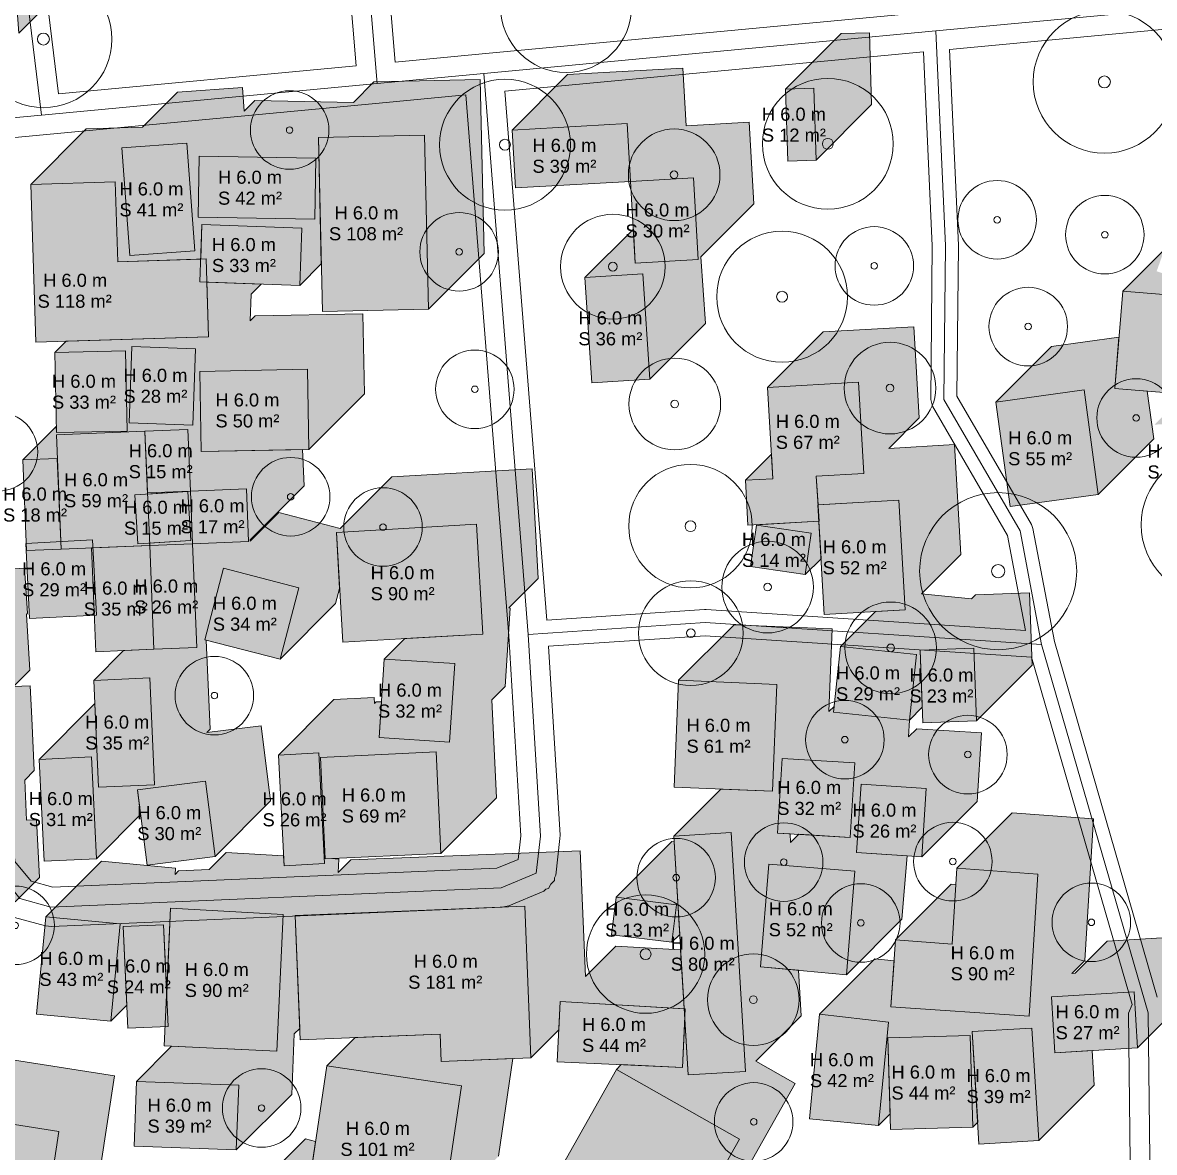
# Model space of a CAD drawing. Header units: metres. Extents: x -4 to 969, y -5 to 964.
# Drawn here: x 557.3 to 643.7, y 811.1 to 897.4 of the extents above; entities that cross this region are included whole.
import ezdxf

# ---------------------------------------------------------------- set-up
doc = ezdxf.new("R2010")
doc.units = ezdxf.units.M
doc.header["$MEASUREMENT"] = 0
for name, color, linetype, lineweight, true_color in [('TPX_BUILDING_AREAS_TEXT', 7, 'CONTINUOUS', 0, 0x000000), ('TPX_BUILDING_HEIGHTS_TEXT', 7, 'CONTINUOUS', 0, 0x000000), ('TPX_BUILDINGS', 7, 'CONTINUOUS', 0, 0x000000), ('TPX_BUILDINGS_HATCH', 7, 'CONTINUOUS', 0, 0xf0f0f0), ('TPX_BUILDINGS_SHADOWS_HATCH', 7, 'CONTINUOUS', 0, 0x000000), ('TPX_BUILDINGS_SHADOWS_OUTLINES', 7, 'CONTINUOUS', 0, 0x000000), ('TPX_ROADS_AXES', 7, 'CONTINUOUS', 0, 0x323232), ('TPX_ROADS_CONTOURS', 7, 'CONTINUOUS', 0, 0x646464), ('TPX_VEGETATION_TREES_INDIVIDUAL', 7, 'CONTINUOUS', 0, 0x136734)]:
    doc.layers.add(name, color=color, linetype=linetype, lineweight=lineweight, true_color=true_color)
doc.styles.add('TPX_TEXTE', font='arial.ttf')

# ---------------------------------------------------------------- blocks, each defined once
blk = doc.blocks.new('TREETR003_CR040')
at = {"layer": 'TPX_VEGETATION_TREES_INDIVIDUAL'}
for radius in [4, 0.333]:
    blk.add_circle((0, 0, 0.036), radius, dxfattribs=at)
blk = doc.blocks.new('TREETR003_CR030')
at = {"layer": 'TPX_VEGETATION_TREES_INDIVIDUAL'}
for radius in [3, 0.25]:
    blk.add_circle((0, 0, 0.036), radius, dxfattribs=at)
blk = doc.blocks.new('TREETR005_CR052')
at = {"layer": 'TPX_VEGETATION_TREES_INDIVIDUAL'}
for radius in [5.24, 0.458]:
    blk.add_circle((0, 0, 0.036), radius, dxfattribs=at)
blk = doc.blocks.new('TREETR005_CR060')
at = {"layer": 'TPX_VEGETATION_TREES_INDIVIDUAL'}
for radius in [6, 0.5]:
    blk.add_circle((0, 0, 0.036), radius, dxfattribs=at)
blk = doc.blocks.new('TREETR004_CR047')
at = {"layer": 'TPX_VEGETATION_TREES_INDIVIDUAL'}
for radius in [4.72, 0.417]:
    blk.add_circle((0, 0, 0.036), radius, dxfattribs=at)
blk = doc.blocks.new('TREETR003_CR035')
at = {"layer": 'TPX_VEGETATION_TREES_INDIVIDUAL'}
for radius in [3.5, 0.292]:
    blk.add_circle((0, 0, 0.036), radius, dxfattribs=at)
blk = doc.blocks.new('TREETR005_CR054')
at = {"layer": 'TPX_VEGETATION_TREES_INDIVIDUAL'}
for radius in [5.44, 0.458]:
    blk.add_circle((0, 0, 0.036), radius, dxfattribs=at)
blk = doc.blocks.new('TREETR005_CR055')
at = {"layer": 'TPX_VEGETATION_TREES_INDIVIDUAL'}
for radius in [5.51, 0.5]:
    blk.add_circle((0, 0, 0.036), radius, dxfattribs=at)
blk = doc.blocks.new('TREETR004_CR050')
at = {"layer": 'TPX_VEGETATION_TREES_INDIVIDUAL'}
for radius in [5, 0.417]:
    blk.add_circle((0, 0, 0.036), radius, dxfattribs=at)
blk = doc.blocks.new('TREETR004_CR045')
at = {"layer": 'TPX_VEGETATION_TREES_INDIVIDUAL'}
for radius in [4.52, 0.417]:
    blk.add_circle((0, 0, 0.036), radius, dxfattribs=at)

msp = doc.modelspace()

# ---------------------------------------------------------------- hatches: boundary and pattern name
at = {"layer": 'TPX_BUILDINGS_HATCH'}
for points in [[(617.72, 892.357), (615.552, 892.285), (615.721, 886.79), (617.889, 886.862), (617.72, 892.357)], [(603.459, 889.652), (594.656, 889.152), (594.91, 884.74), (603.712, 885.241), (603.459, 889.652)], [(569.812, 888.164), (564.842, 887.807), (565.445, 879.571), (570.416, 879.927), (569.812, 888.164)], [(587.966, 888.779), (579.853, 888.601), (580.164, 875.289), (588.278, 875.477), (587.966, 888.779)], [(570.746, 887.171), (570.66, 882.505), (579.575, 882.342), (579.66, 887.009), (570.746, 887.171)], [(564.323, 885.218), (557.874, 885.012), (558.258, 872.96), (571.464, 873.373), (571.272, 879.311), (564.527, 879.104), (564.323, 885.218)], [(608.53, 885.52), (603.712, 885.241), (604.07, 878.994), (608.887, 879.273), (608.53, 885.52)], [(570.958, 881.942), (570.806, 877.562), (578.428, 877.285), (578.591, 881.665), (570.958, 881.942)], [(604.641, 878.188), (600.207, 877.888), (600.756, 869.84), (605.19, 870.14), (604.641, 878.188)], [(641.319, 876.843), (640.705, 869.422), (652.556, 868.46), (653.17, 875.882), (641.319, 876.843)], [(565.596, 872.627), (565.394, 866.799), (570.267, 866.624), (570.47, 872.452), (565.596, 872.627)], [(565.115, 872.294), (559.717, 872.179), (559.833, 866.053), (565.231, 866.168), (565.115, 872.294)], [(579.016, 870.884), (570.792, 870.728), (570.908, 864.603), (579.131, 864.758), (579.016, 870.884)], [(614.585, 862.525), (612.483, 862.409), (612.679, 858.97), (618.109, 859.273), (617.902, 862.723), (621.526, 862.921), (621.123, 869.897), (614.182, 869.502), (614.585, 862.525)], [(638.361, 869.305), (631.629, 868.379), (632.714, 860.398), (639.446, 861.324), (638.361, 869.305)], [(566.6, 866.15), (559.833, 865.865), (560.197, 857.141), (566.964, 857.426), (566.6, 866.15)], [(569.874, 866.28), (566.6, 866.15), (566.8, 861.439), (570.073, 861.581), (569.874, 866.28)], [(559.904, 864.074), (557.276, 863.967), (557.559, 857.034), (560.197, 857.141), (559.904, 864.074)], [(569.887, 861.537), (565.825, 861.293), (566.055, 857.556), (570.117, 857.8), (569.887, 861.537)], [(574.355, 861.759), (570.073, 861.581), (570.238, 857.557), (574.519, 857.735), (574.355, 861.759)], [(624.215, 860.894), (618.029, 860.534), (618.513, 852.153), (624.699, 852.502), (624.215, 860.894)], [(591.938, 859.044), (581.23, 858.428), (581.714, 850.048), (592.411, 850.653), (591.938, 859.044)], [(613.336, 858.983), (612.874, 855.819), (617.059, 855.201), (617.52, 858.365), (613.336, 858.983)], [(562.594, 857.845), (557.491, 857.576), (557.781, 851.849), (562.895, 852.107), (562.594, 857.845)], [(566.964, 857.426), (562.508, 857.236), (562.837, 849.309), (567.293, 849.498), (566.964, 857.426)], [(570.238, 857.557), (566.964, 857.426), (567.293, 849.498), (570.567, 849.629), (570.238, 857.557)], [(572.598, 855.695), (571.168, 850.228), (576.932, 848.74), (578.362, 854.196), (572.598, 855.695)], [(619.746, 849.702), (619.213, 844.691), (625.018, 844.077), (625.562, 849.099), (619.746, 849.702)], [(629.941, 849.576), (625.835, 849.42), (626.048, 843.881), (630.154, 844.036), (629.941, 849.576)], [(584.893, 848.741), (584.505, 842.746), (589.882, 842.408), (590.271, 848.402), (584.893, 848.741)], [(566.971, 847.308), (562.69, 847.119), (563.063, 838.959), (567.344, 839.148), (566.971, 847.308)], [(607.379, 847.123), (607.041, 838.962), (614.543, 838.662), (614.881, 846.813), (607.379, 847.123)], [(579.887, 841.572), (576.799, 841.409), (577.239, 832.962), (580.327, 833.125), (579.887, 841.572)], [(588.855, 841.653), (580.019, 841.23), (580.381, 833.479), (589.217, 833.891), (588.855, 841.653)], [(562.509, 841.28), (558.513, 841.08), (558.896, 833.297), (562.892, 833.496), (562.509, 841.28)], [(615.291, 841.163), (614.935, 835.456), (620.499, 835.118), (620.844, 840.825), (615.291, 841.163)], [(571.231, 839.413), (566.02, 838.757), (566.759, 833.009), (571.959, 833.676), (571.231, 839.413)], [(621.331, 839.179), (620.984, 833.959), (625.957, 833.63), (626.292, 838.861), (621.331, 839.179)], [(611.398, 835.491), (607.008, 835.224), (608.11, 816.993), (612.501, 817.248), (611.398, 835.491)], [(614.274, 833.077), (613.628, 825.246), (620.2, 824.635), (620.846, 832.532), (614.274, 833.077)], [(623.96, 827.299), (623.591, 822.189), (634.171, 821.467), (634.83, 832.306), (628.631, 832.764), (628.275, 826.98), (623.96, 827.299)], [(602.619, 830.567), (602.254, 827.691), (606.866, 827.118), (607.23, 829.983), (602.619, 830.567)], [(568.564, 829.719), (568.08, 819.191), (576.688, 818.795), (577.162, 829.224), (568.564, 829.719)], [(595.623, 829.862), (578.082, 829.16), (578.459, 819.662), (589.157, 820.091), (589.239, 818.012), (596.094, 818.286), (595.623, 829.862)], [(559.028, 829.062), (558.327, 821.629), (564.001, 821.092), (564.702, 828.525), (559.028, 829.062)], [(568.021, 828.457), (564.933, 828.316), (565.305, 820.543), (568.382, 820.684), (568.021, 828.457)], [(642.182, 823.337), (635.886, 822.954), (636.139, 818.675), (642.446, 819.058), (642.182, 823.337)], [(598.337, 822.582), (598.088, 817.982), (607.682, 817.555), (607.888, 822.023), (598.337, 822.582)], [(618.139, 821.61), (617.373, 813.635), (622.653, 813.119), (623.408, 821.006), (618.139, 821.61)], [(629.653, 819.995), (623.378, 819.8), (623.584, 812.801), (629.87, 812.996), (629.653, 819.995)], [(634.382, 820.561), (629.816, 820.294), (630.333, 811.692), (634.899, 811.959), (634.382, 820.561)], [(580.502, 817.667), (579.073, 808.053), (589.37, 806.523), (590.8, 816.136), (580.502, 817.667)], [(602.623, 817.386), (593.634, 801.448), (603.044, 796.145), (612.034, 812.083), (602.623, 817.386)], [(565.963, 816.487), (565.78, 811.532), (573.577, 811.244), (573.771, 816.199), (565.963, 816.487)], [(552.402, 813.861), (550.767, 803.395), (558.436, 802.201), (560.027, 812.666), (552.402, 813.861)]]:
    msp.add_hatch(color=256, dxfattribs=at).paths.add_polyline_path(points)
at = {"layer": 'TPX_BUILDINGS_SHADOWS_HATCH'}
for points in [[(556.826, 916.973), (552.583, 912.73), (555.758, 912.96), (556.954, 896.554), (561.197, 900.796), (560.001, 917.203), (556.826, 916.973)], [(619.795, 896.528), (615.552, 892.285), (617.72, 892.357), (617.889, 886.862), (622.132, 891.105), (621.963, 896.6), (619.795, 896.528)], [(598.899, 893.395), (594.656, 889.152), (603.459, 889.652), (603.712, 885.241), (608.53, 885.52), (608.887, 879.273), (604.07, 878.994), (603.921, 881.602), (600.207, 877.888), (604.641, 878.188), (605.19, 870.14), (609.432, 874.382), (609.086, 879.472), (613.13, 883.516), (612.773, 889.762), (607.955, 889.483), (607.702, 893.895), (598.899, 893.395)], [(540.85, 864.538), (539.932, 863.619), (542.154, 863.769), (542.497, 858.728), (542.572, 858.804), (542.726, 862.743), (549.757, 862.464), (549.461, 854.899), (549.278, 854.906), (545.311, 850.94), (553.15, 851.46), (553.379, 847.999), (553.297, 847.994), (553.556, 843.654), (550.183, 843.457), (549.926, 847.766), (547.39, 847.595), (547.573, 844.842), (545.723, 844.716), (545.624, 846.212), (544.19, 844.778), (548.034, 844.567), (547.796, 839.779), (546.237, 839.864), (546.039, 839.666), (545.874, 839.658), (541.632, 835.415), (545.927, 835.617), (545.083, 838.709), (548.759, 839.715), (549, 838.836), (548.84, 842.236), (553.592, 842.471), (553.719, 839.983), (553.906, 835.992), (553.139, 835.956), (553.314, 832.197), (554.081, 832.233), (554.29, 827.81), (552.59, 827.73), (552.127, 822.341), (546.606, 822.812), (546.868, 825.873), (543.977, 822.982), (552.16, 822.12), (551.787, 818.404), (543.962, 819.235), (543.628, 818.9), (552.227, 817.708), (551.132, 810.131), (551.947, 810.946), (552.402, 813.861), (560.027, 812.666), (558.436, 802.201), (562.679, 806.443), (564.27, 816.908), (556.645, 818.103), (555.79, 817.248), (556.47, 821.951), (555.473, 822.089), (556.03, 822.646), (556.403, 826.363), (556.172, 826.387), (556.369, 826.584), (556.68, 830.2), (558.533, 832.053), (558.323, 836.475), (557.557, 836.44), (557.415, 839.501), (558.148, 840.234), (557.962, 844.226), (557.835, 846.714), (556.552, 846.65), (557.798, 847.897), (557.544, 852.164), (557.622, 852.242), (557.393, 855.702), (549.758, 855.196), (553.704, 859.142), (554, 866.707), (550.339, 866.852), (552.013, 868.526), (552.705, 887.171), (544.896, 887.459), (540.654, 883.216), (548.462, 882.929), (547.77, 864.283), (540.85, 864.538)], [(635.872, 872.622), (631.629, 868.379), (638.361, 869.305), (639.446, 861.324), (643.689, 865.567), (643.192, 869.22), (640.705, 869.422), (641.028, 873.331), (635.872, 872.622)], [(566.766, 862.233), (566.601, 866.117), (566.8, 861.351), (569.887, 861.537), (570.117, 857.8), (566.956, 857.61), (566.964, 857.426), (570.238, 857.557), (570.073, 861.581), (566.8, 861.439), (566.766, 862.233)], [(614.476, 864.403), (612.483, 862.409), (614.585, 862.525), (614.476, 864.403)], [(613.361, 859.008), (613.336, 858.983), (617.52, 858.365), (617.059, 855.201), (618.267, 856.409), (618.102, 859.273), (613.361, 859.008)], [(557.535, 857.619), (557.491, 857.576), (557.537, 857.578), (557.535, 857.619)], [(566.919, 857.424), (562.625, 857.243), (562.625, 857.241), (566.919, 857.424)], [(622.382, 825.853), (618.139, 821.61), (623.408, 821.006), (622.653, 813.119), (623.549, 814.015), (623.378, 819.8), (629.653, 819.995), (629.87, 812.996), (630.233, 813.359), (629.816, 820.294), (634.382, 820.561), (634.899, 811.959), (639.141, 816.202), (638.982, 818.848), (636.139, 818.675), (635.886, 822.954), (642.182, 823.337), (642.446, 819.058), (646.688, 823.3), (646.424, 827.579), (640.129, 827.196), (637.681, 824.748), (637.438, 824.734), (638.414, 825.71), (639.073, 836.549), (632.874, 837.006), (628.631, 832.764), (634.83, 832.306), (634.171, 821.467), (623.591, 822.189), (623.843, 825.685), (622.382, 825.853)], [(606.861, 834.81), (602.619, 830.567), (607.23, 829.983), (606.866, 827.118), (607.462, 827.714), (607.034, 834.788), (606.861, 834.81)], [(628.202, 831.542), (623.96, 827.299), (628.275, 826.98), (628.554, 831.516), (628.202, 831.542)], [(578.87, 812.106), (574.627, 807.864), (577.619, 807.021), (574.93, 797.404), (575.303, 797.776), (575.789, 799.596), (581.992, 797.965), (580.388, 791.968), (584.631, 796.21), (585.19, 798.301), (581.184, 800.838), (582.654, 803.149), (580.032, 803.838), (579.69, 803.497), (580.889, 807.783), (579.073, 808.053), (579.643, 811.888), (578.87, 812.106)]]:
    msp.add_hatch(color=256, dxfattribs=at).paths.add_polyline_path(points)
h = msp.add_hatch(color=256, dxfattribs=at)
h.paths.add_polyline_path([(644.492, 880.017), (641.319, 876.843), (653.17, 875.882), (652.556, 868.46), (646.077, 868.986), (643.746, 866.655), (648.278, 866.911), (648.613, 861.029), (652.855, 865.272), (652.668, 868.572), (653.979, 869.883), (654.025, 871.859), (667.527, 871.554), (667.264, 860.186), (656.823, 860.413), (655.091, 858.681), (668.123, 858.497), (668.158, 861.416), (673.448, 861.343), (673.366, 855.327), (677.473, 855.272), (677.409, 850.893), (674.185, 850.938), (671.514, 848.267), (676.548, 849.165), (676.67, 848.486), (681.848, 849.435), (682.382, 846.34), (677.224, 845.39), (678.84, 836.356), (675.988, 835.846), (675.107, 834.966), (674.97, 835.665), (673.806, 835.457), (673.251, 838.558), (668.877, 837.716), (664.954, 833.794), (663.337, 833.3), (663.425, 833.388), (663.603, 839.72), (666.946, 843.063), (665.876, 849.628), (662.297, 849.076), (658.054, 844.834), (661.633, 845.386), (662.703, 838.82), (659.069, 838.257), (658.639, 841.046), (652.495, 841.762), (648.252, 837.519), (659.382, 836.223), (659.183, 829.146), (657.343, 829.214), (656.349, 828.22), (660.922, 829.615), (663.144, 822.412), (666.195, 825.462), (664.635, 833.474), (670.118, 834.529), (671.829, 825.809), (666.78, 824.829), (666.773, 824.821), (669.783, 825.007), (670.14, 818.992), (667.14, 818.807), (667.125, 819.052), (663.154, 815.08), (666.06, 817.212), (674.001, 816.847), (673.314, 804.106), (671.183, 804.294), (670.501, 803.612), (675.373, 803.935), (675.393, 803.634), (678.363, 803.822), (678.821, 796.614), (683.064, 800.856), (682.824, 804.635), (675.788, 804.368), (675.445, 813.224), (684.238, 813.559), (684.58, 804.702), (685.431, 805.552), (684.841, 805.576), (685.304, 816.182), (688.871, 816.027), (688.767, 818.868), (696.092, 819.143), (696.272, 814.474), (707.975, 814.864), (708.19, 808.573), (706.695, 808.523), (706.264, 808.092), (709.558, 807.642), (709.516, 808.311), (714.465, 808.602), (714.603, 806.224), (718.565, 810.187), (718.477, 812.831), (713.758, 812.554), (713.175, 811.97), (711.778, 812.161), (712.433, 812.815), (712.385, 814.195), (711.974, 814.135), (711.241, 819.074), (709.161, 819.005), (712.504, 822.348), (711.999, 825.457), (712.691, 826.148), (711.728, 826.092), (711.778, 825.236), (709.315, 825.085), (709.033, 829.674), (702.664, 828.656), (701.767, 827.759), (701.499, 834.011), (702.602, 835.114), (702.303, 840.144), (692.339, 839.541), (691.328, 838.53), (691.148, 841.501), (689.153, 841.195), (688.702, 844.146), (688.242, 844.118), (687.823, 843.699), (686.834, 850.141), (686.062, 850.02), (686.625, 850.583), (686.608, 850.682), (682.722, 850.101), (682.289, 852.981), (680.913, 852.729), (680.791, 853.408), (679.735, 853.22), (681.651, 855.136), (681.679, 857.032), (681.561, 857.816), (691.653, 859.326), (692.814, 851.611), (687.808, 850.862), (687.692, 850.745), (692.398, 851.466), (692.865, 848.42), (697.29, 848.682), (697.624, 843.11), (697.885, 843.372), (697.291, 852.365), (701.626, 852.653), (702.21, 843.654), (702.387, 843.83), (702.328, 844.793), (710.999, 845.326), (711.424, 838.217), (704.032, 837.762), (703.957, 837.687), (712.566, 836.976), (711.821, 849.359), (706.57, 849.036), (706.391, 848.856), (706.383, 848.967), (702.327, 848.741), (701.875, 856.63), (701.533, 856.607), (697.619, 852.693), (697.107, 852.662), (696.677, 855.474), (697.057, 855.854), (696.541, 859.282), (692.256, 859.04), (691.682, 868.982), (691.492, 868.971), (691.539, 868.747), (688.191, 868.061), (688.837, 865.499), (689.368, 865.943), (691.607, 864.269), (690.349, 862.582), (691.009, 862.509), (690.689, 859.589), (687.195, 859.977), (687.429, 862.112), (685.679, 861.933), (681.692, 857.947), (681.716, 859.515), (679.455, 859.545), (679.984, 860.074), (680.244, 870.695), (679.822, 872.662), (684.178, 873.625), (684.227, 873.388), (690.285, 874.671), (690.581, 873.273), (690.527, 874.141), (695.498, 874.442), (695.784, 869.637), (702.97, 870.05), (702.917, 870.917), (696.112, 870.474), (695.643, 877.539), (704.894, 878.14), (705.273, 872.292), (705.449, 879.402), (710.991, 879.263), (710.825, 872.119), (709.523, 872.149), (709.797, 867.472), (709.855, 866.621), (707.862, 866.504), (708.172, 861.374), (703.508, 861.096), (703.491, 861.373), (701.705, 859.587), (705.888, 859.82), (706.499, 848.974), (710.741, 853.216), (710.591, 855.88), (711.264, 856.553), (711.069, 859.326), (715.67, 859.648), (710.694, 860.066), (710.936, 862.975), (710.231, 862.27), (710.169, 863.372), (711.042, 864.244), (711.287, 867.2), (719.25, 866.466), (718.899, 870.738), (725.326, 871.276), (725.632, 867.572), (725.34, 867.548), (723.248, 865.456), (723.401, 867.315), (723.482, 867.396), (721.165, 867.205), (721.324, 865.238), (719.364, 865.077), (719.344, 865.322), (718.855, 859.381), (717.504, 859.494), (717.645, 857.398), (727.969, 858.124), (728.414, 851.767), (712.923, 850.679), (711.808, 849.564), (718.421, 849.958), (718.437, 849.701), (722.582, 850.048), (731.593, 850.792), (732.534, 839.338), (728.001, 838.961), (723.524, 838.594), (722.952, 845.548), (718.708, 845.203), (718.917, 841.735), (722.298, 841.997), (722.548, 838.824), (722.141, 838.792), (721.04, 837.691), (727.984, 837.214), (727.585, 831.296), (729.864, 833.575), (729.538, 837.704), (737.301, 838.3), (732.777, 838.432), (732.898, 842.325), (734.157, 842.286), (734.156, 846.608), (739.883, 846.613), (739.883, 845.091), (740.664, 849.358), (746.438, 848.302), (744.906, 839.926), (739.132, 840.983), (739.365, 842.256), (735.227, 842.252), (738.406, 842.153), (738.286, 838.271), (737.774, 838.286), (738.297, 830.325), (738.385, 830.332), (738.581, 827.807), (739.762, 835.19), (745.075, 834.343), (743.569, 824.928), (747.812, 829.171), (749.318, 838.585), (747.553, 838.867), (749.007, 840.32), (749.271, 843.661), (748.686, 843.706), (749.149, 844.169), (749.334, 845.183), (748.27, 858.557), (761.671, 859.635), (763.487, 837.093), (764.043, 830.095), (768.286, 834.337), (768.247, 834.826), (767.994, 834.805), (765.995, 859.979), (786.315, 861.595), (788.314, 836.422), (792.556, 840.665), (790.558, 865.838), (770.238, 864.221), (766.21, 860.194), (765.913, 863.877), (752.513, 862.8), (750.64, 860.927), (750.677, 861.346), (745.135, 861.806), (744.619, 861.29), (744.474, 863.054), (743.928, 869.763), (741.832, 870.028), (740.74, 876.417), (738.702, 876.678), (738.656, 873.989), (734.603, 874.057), (734.288, 873.742), (734.261, 874.063), (731.899, 874.103), (731.926, 875.707), (731.714, 875.69), (729.719, 873.695), (729.568, 875.518), (726.246, 875.24), (729.92, 878.914), (729.835, 880.894), (726.688, 881.298), (726.209, 884.083), (719.529, 882.952), (719.523, 882.417), (718.649, 882.427), (716.507, 880.285), (725.42, 880.664), (725.677, 874.671), (716.776, 874.281), (716.623, 877.683), (715.972, 877.813), (715.08, 876.921), (715.209, 882.467), (710.412, 882.523), (710.396, 880.478), (698.716, 880.613), (696.598, 878.494), (694.77, 878.383), (694.663, 878.276), (694.528, 878.913), (694.184, 878.841), (695.531, 880.188), (695.505, 880.65), (688.078, 880.735), (688.135, 885.848), (687.576, 885.816), (685.664, 883.904), (685.562, 885.7), (685.389, 885.69), (687.461, 887.762), (686.724, 900.687), (682.235, 900.431), (674.998, 900.012), (668.231, 899.628), (663.989, 895.385), (670.755, 895.769), (677.992, 896.188), (682.481, 896.444), (683.219, 883.519), (678.058, 883.225), (676.602, 881.769), (676.376, 883.129), (675.872, 883.1), (675.736, 885.467), (666.25, 883.931), (662.007, 879.689), (671.738, 881.264), (672.919, 874.157), (663.188, 872.571), (662.619, 876.004), (658.267, 876.102), (656.973, 874.807), (657.413, 880.124), (654.571, 880.355), (654.587, 880.371), (656.336, 885.308), (654.043, 886.105), (658.238, 890.3), (657.869, 896.768), (653.993, 896.547), (649.751, 892.304), (653.627, 892.525), (653.995, 886.057), (650.13, 885.836), (650.033, 887.499), (649.901, 887.545), (645.659, 883.303), (652.093, 881.065), (650.344, 876.128), (643.91, 878.377), (644.492, 880.017)])
h.paths.add_polyline_path([(668.661, 861.959), (668.916, 872.454), (676.144, 872.275), (675.741, 855.831), (673.978, 855.87), (674.125, 861.82), (668.661, 861.959)], flags=16)
h.paths.add_polyline_path([(672.501, 821.353), (674.383, 823.235), (674.096, 828.076), (674.823, 828.803), (674.073, 833.932), (678.999, 834.62), (679.925, 828.375), (684.168, 832.618), (683.48, 837.255), (679.486, 836.634), (678.147, 845.2), (682.591, 845.898), (683.908, 837.321), (684.14, 837.554), (683.999, 839.876), (686.736, 840.038), (687.334, 830.209), (684.895, 830.065), (684.458, 829.628), (683.695, 829.575), (679.452, 825.333), (683.831, 825.633), (684.254, 819.53), (684.754, 820.03), (684.346, 829.515), (697.244, 830.061), (697.643, 820.74), (688.27, 820.348), (688.412, 816.855), (684.897, 816.701), (684.856, 817.663), (679.688, 817.467), (677.955, 815.733), (678.243, 821.09), (672.501, 821.353)], flags=16)
h.paths.add_polyline_path([(675.403, 876.641), (676.195, 877.433), (675.976, 881.143), (681.319, 881.457), (681.665, 875.387), (683.577, 877.3), (683.334, 881.573), (685.337, 881.69), (685.683, 875.62), (683.679, 875.504), (683.625, 876.465), (680.304, 873.144), (680.357, 875.313), (676.333, 875.085), (676.242, 876.62), (675.403, 876.641)], flags=16)
h.paths.add_polyline_path([(687.369, 879.727), (691.059, 879.937), (691.289, 875.945), (687.599, 875.725), (687.369, 879.727)], flags=16)
h.paths.add_polyline_path([(688.097, 835.298), (698.06, 835.901), (698.359, 830.871), (688.407, 830.268), (688.097, 835.298)], flags=16)
h.paths.add_polyline_path([(698.421, 824.413), (707.013, 825.787), (708.262, 818.105), (699.669, 816.732), (698.421, 824.413)], flags=16)
h.paths.add_polyline_path([(707.215, 855.323), (707.487, 859.526), (710.138, 859.345), (709.865, 855.154), (707.215, 855.323)], flags=16)
h.paths.add_polyline_path([(710.595, 868.005), (711.729, 873.57), (716.035, 872.709), (714.901, 867.132), (710.595, 868.005)], flags=16)
h.paths.add_polyline_path([(715.087, 867.221), (716.059, 872.211), (719.006, 871.634), (718.035, 866.644), (715.087, 867.221)], flags=16)
h.paths.add_polyline_path([(721.449, 863.657), (727.847, 864.188), (727.85, 865.488), (734.157, 865.484), (734.157, 861.724), (731.978, 861.729), (731.987, 858.312), (727.837, 858.323), (727.838, 858.81), (721.891, 858.317), (721.449, 863.657)], flags=16)
h.paths.add_polyline_path([(725.983, 867.924), (727.626, 869.566), (727.471, 871.447), (729.869, 871.642), (730.334, 865.982), (727.936, 865.787), (727.749, 868.07), (725.983, 867.924)], flags=16)
h.paths.add_polyline_path([(728.561, 857.849), (733.181, 858.227), (732.943, 861.179), (735.1, 861.362), (734.759, 865.508), (739.653, 865.909), (740.232, 858.811), (740.601, 854.317), (740.892, 857.563), (746.435, 857.104), (745.734, 849.273), (740.192, 849.766), (740.289, 850.852), (738.398, 850.851), (736.348, 848.8), (736.102, 851.791), (733.726, 851.594), (729.106, 851.216), (728.561, 857.849)], flags=16)
h.paths.add_polyline_path([(734.058, 873.512), (739.444, 873.958), (740.034, 866.783), (734.659, 866.337), (734.375, 869.729), (734.082, 869.73), (734.352, 870), (734.058, 873.512)], flags=16)
h.paths.add_polyline_path([(738.959, 836.47), (739.223, 839.866), (745.028, 839.418), (744.764, 836.078), (738.959, 836.47)], flags=16)
h = msp.add_hatch(color=256, dxfattribs=at)
h.paths.add_polyline_path([(562.117, 889.254), (557.874, 885.012), (564.323, 885.218), (564.527, 879.104), (570.866, 879.298), (570.958, 881.942), (578.591, 881.665), (578.428, 877.285), (580.079, 878.936), (579.853, 888.601), (587.966, 888.779), (588.278, 875.477), (592.52, 879.72), (592.209, 893.022), (584.095, 892.844), (582.527, 891.276), (574.988, 891.414), (574.186, 890.612), (574.055, 892.407), (569.084, 892.05), (566.427, 889.392), (562.117, 889.254)])
h.paths.add_polyline_path([(564.842, 887.807), (569.812, 888.164), (570.416, 879.927), (565.445, 879.571), (564.842, 887.807)], flags=16)
h.paths.add_polyline_path([(570.66, 882.505), (570.746, 887.171), (579.66, 887.009), (579.575, 882.342), (570.66, 882.505)], flags=16)
h = msp.add_hatch(color=256, dxfattribs=at)
h.paths.add_polyline_path([(559.824, 866.515), (557.276, 863.967), (559.904, 864.074), (560.173, 857.717), (559.833, 865.865), (566.6, 866.15), (569.874, 866.28), (570.073, 861.581), (574.355, 861.759), (574.519, 857.735), (570.238, 857.557), (570.567, 849.629), (567.293, 849.498), (564.97, 849.399), (562.69, 847.119), (566.971, 847.308), (567.344, 839.148), (563.063, 838.959), (562.772, 845.324), (562.755, 845.323), (558.513, 841.08), (562.509, 841.28), (562.892, 833.496), (566.263, 836.867), (566.02, 838.757), (571.231, 839.413), (571.959, 833.676), (576.202, 837.919), (575.474, 843.656), (571.331, 843.134), (571.587, 843.391), (571.275, 850.2), (571.168, 850.228), (572.598, 855.695), (578.362, 854.196), (576.932, 848.74), (581.174, 852.983), (581.477, 854.139), (581.23, 858.428), (591.938, 859.044), (592.411, 850.653), (586.469, 850.317), (584.893, 848.741), (590.271, 848.402), (589.882, 842.408), (584.505, 842.746), (584.683, 845.492), (584.262, 845.472), (584.153, 845.363), (584.129, 845.815), (581.042, 845.651), (576.799, 841.409), (579.887, 841.572), (580.327, 833.125), (577.239, 832.961), (577.2, 833.709), (572.807, 833.962), (571.511, 832.665), (569.175, 832.558), (568.899, 832.282), (568.945, 832.768), (563.271, 833.305), (559.028, 829.062), (564.702, 828.525), (564.001, 821.092), (565.22, 822.312), (564.933, 828.316), (568.021, 828.457), (568.265, 823.208), (568.564, 829.719), (577.162, 829.224), (576.688, 818.795), (568.641, 819.165), (565.963, 816.487), (573.771, 816.199), (573.577, 811.244), (577.82, 815.487), (578.001, 820.108), (578.425, 820.532), (578.082, 829.16), (595.623, 829.862), (596.094, 818.286), (598.22, 820.411), (598.337, 822.582), (607.806, 822.028), (607.533, 826.535), (602.58, 826.825), (600.256, 824.501), (599.866, 834.105), (582.325, 833.403), (581.358, 832.436), (581.405, 833.466), (580.825, 833.5), (580.381, 833.479), (580.019, 841.23), (588.855, 841.653), (589.217, 833.891), (593.459, 838.134), (593.11, 845.635), (594.125, 846.65), (594.513, 852.645), (594.409, 852.651), (596.653, 854.895), (596.181, 863.287), (585.473, 862.671), (581.522, 858.72), (576.84, 859.937), (574.649, 857.746), (574.644, 857.86), (578.762, 861.977), (578.648, 864.749), (570.908, 864.603), (570.792, 870.728), (579.016, 870.884), (579.131, 864.758), (583.374, 869.001), (583.258, 875.127), (575.035, 874.971), (574.639, 874.575), (574.71, 876.619), (575.483, 877.392), (571.329, 877.543), (571.464, 873.373), (560.57, 873.032), (559.717, 872.179), (565.115, 872.294), (565.231, 866.168), (559.833, 866.053), (559.824, 866.515)])
h.paths.add_polyline_path([(565.394, 866.799), (565.596, 872.627), (570.47, 872.452), (570.267, 866.624), (565.394, 866.799)], flags=16)
h = msp.add_hatch(color=256, dxfattribs=at)
h.paths.add_polyline_path([(582.666, 819.831), (580.502, 817.667), (590.8, 816.136), (589.37, 806.523), (586.101, 807.009), (583.376, 804.283), (600.939, 793.165), (598.759, 789.708), (603.001, 793.951), (605.182, 797.407), (604.646, 797.747), (607.287, 800.388), (616.276, 816.325), (613.271, 818.019), (616.743, 821.491), (616.533, 824.976), (613.628, 825.246), (614.274, 833.077), (620.846, 832.532), (620.2, 824.635), (624.443, 828.877), (624.837, 833.704), (620.984, 833.959), (621.331, 839.179), (626.292, 838.861), (625.957, 833.63), (630.199, 837.873), (630.535, 843.104), (625.573, 843.422), (624.95, 842.798), (625.028, 844.086), (626.003, 845.062), (625.835, 849.42), (629.941, 849.576), (630.154, 844.036), (634.397, 848.279), (634.184, 853.818), (630.078, 853.663), (629.761, 853.346), (625.939, 853.742), (628.941, 856.745), (628.458, 865.136), (623.45, 864.845), (625.769, 867.164), (625.366, 874.14), (618.425, 873.744), (614.182, 869.502), (621.123, 869.897), (621.526, 862.921), (617.902, 862.723), (618.034, 860.534), (624.215, 860.894), (624.699, 852.502), (622.418, 852.373), (619.746, 849.702), (625.562, 849.099), (625.018, 844.077), (619.213, 844.691), (619.26, 845.132), (618.861, 844.733), (619.124, 851.055), (611.622, 851.366), (607.379, 847.123), (614.881, 846.813), (614.543, 838.662), (610.603, 838.819), (607.008, 835.224), (611.398, 835.491), (612.501, 817.248), (608.11, 816.993), (607.852, 821.254), (607.682, 817.555), (603, 817.763), (602.623, 817.386), (612.034, 812.083), (603.044, 796.145), (593.634, 801.448), (594.993, 803.858), (589.918, 807.07), (593.613, 810.766), (594.723, 818.231), (589.239, 818.012), (589.157, 820.091), (582.666, 819.831)])
h.paths.add_polyline_path([(614.935, 835.456), (615.291, 841.163), (620.844, 840.825), (620.499, 835.118), (616.555, 835.358), (615.942, 834.745), (615.903, 835.398), (614.935, 835.456)], flags=16)

# ---------------------------------------------------------------- linework, layer by layer
at = {"layer": 'TPX_BUILDINGS', "elevation": 0.042}
for points in [[(617.72, 892.357), (615.552, 892.285), (615.721, 886.79), (617.889, 886.862)], [(603.459, 889.652), (594.656, 889.152), (594.91, 884.74), (603.712, 885.241)], [(569.812, 888.164), (564.842, 887.807), (565.445, 879.571), (570.416, 879.927)], [(587.966, 888.779), (579.853, 888.601), (580.164, 875.289), (588.278, 875.477)], [(570.746, 887.171), (570.66, 882.505), (579.575, 882.342), (579.66, 887.009)], [(564.323, 885.218), (557.874, 885.012), (558.258, 872.96), (571.464, 873.373), (571.272, 879.311), (564.527, 879.104)], [(608.53, 885.52), (603.712, 885.241), (604.07, 878.994), (608.887, 879.273)], [(570.958, 881.942), (570.806, 877.562), (578.428, 877.285), (578.591, 881.665)], [(604.641, 878.188), (600.207, 877.888), (600.756, 869.84), (605.19, 870.14)], [(641.319, 876.843), (640.705, 869.422), (652.556, 868.46), (653.17, 875.882)], [(565.596, 872.627), (565.394, 866.799), (570.267, 866.624), (570.47, 872.452)], [(565.115, 872.294), (559.717, 872.179), (559.833, 866.053), (565.231, 866.168)], [(579.016, 870.884), (570.792, 870.728), (570.908, 864.603), (579.131, 864.758)], [(614.585, 862.525), (612.483, 862.409), (612.679, 858.97), (618.109, 859.273), (617.902, 862.723), (621.526, 862.921), (621.123, 869.897), (614.182, 869.502)], [(638.361, 869.305), (631.629, 868.379), (632.714, 860.398), (639.446, 861.324)], [(566.6, 866.15), (559.833, 865.865), (560.197, 857.141), (566.964, 857.426)], [(569.874, 866.28), (566.6, 866.15), (566.8, 861.439), (570.073, 861.581)], [(559.904, 864.074), (557.276, 863.967), (557.559, 857.034), (560.197, 857.141)], [(569.887, 861.537), (565.825, 861.293), (566.055, 857.556), (570.117, 857.8)], [(574.355, 861.759), (570.073, 861.581), (570.238, 857.557), (574.519, 857.735)], [(624.215, 860.894), (618.029, 860.534), (618.513, 852.153), (624.699, 852.502)], [(591.938, 859.044), (581.23, 858.428), (581.714, 850.048), (592.411, 850.653)], [(613.336, 858.983), (612.874, 855.819), (617.059, 855.201), (617.52, 858.365)], [(562.594, 857.845), (557.491, 857.576), (557.781, 851.849), (562.895, 852.107)], [(566.964, 857.426), (562.508, 857.236), (562.837, 849.309), (567.293, 849.498)], [(570.238, 857.557), (566.964, 857.426), (567.293, 849.498), (570.567, 849.629)], [(572.598, 855.695), (571.168, 850.228), (576.932, 848.74), (578.362, 854.196)], [(619.746, 849.702), (619.213, 844.691), (625.018, 844.077), (625.562, 849.099)], [(629.941, 849.576), (625.835, 849.42), (626.048, 843.881), (630.154, 844.036)], [(584.893, 848.741), (584.505, 842.746), (589.882, 842.408), (590.271, 848.402)], [(566.971, 847.308), (562.69, 847.119), (563.063, 838.959), (567.344, 839.148)], [(607.379, 847.123), (607.041, 838.962), (614.543, 838.662), (614.881, 846.813)], [(579.887, 841.572), (576.799, 841.409), (577.239, 832.962), (580.327, 833.125)], [(588.855, 841.653), (580.019, 841.23), (580.381, 833.479), (589.217, 833.891)], [(562.509, 841.28), (558.513, 841.08), (558.896, 833.297), (562.892, 833.496)], [(615.291, 841.163), (614.935, 835.456), (620.499, 835.118), (620.844, 840.825)], [(571.231, 839.413), (566.02, 838.757), (566.759, 833.009), (571.959, 833.676)], [(621.331, 839.179), (620.984, 833.959), (625.957, 833.63), (626.292, 838.861)], [(611.398, 835.491), (607.008, 835.224), (608.11, 816.993), (612.501, 817.248)], [(614.274, 833.077), (613.628, 825.246), (620.2, 824.635), (620.846, 832.532)], [(623.96, 827.299), (623.591, 822.189), (634.171, 821.467), (634.83, 832.306), (628.631, 832.764), (628.275, 826.98)], [(602.619, 830.567), (602.254, 827.691), (606.866, 827.118), (607.23, 829.983)], [(568.564, 829.719), (568.08, 819.191), (576.688, 818.795), (577.162, 829.224)], [(595.623, 829.862), (578.082, 829.16), (578.459, 819.662), (589.157, 820.091), (589.239, 818.012), (596.094, 818.286)], [(559.028, 829.062), (558.327, 821.629), (564.001, 821.092), (564.702, 828.525)], [(568.021, 828.457), (564.933, 828.316), (565.305, 820.543), (568.382, 820.684)], [(642.182, 823.337), (635.886, 822.954), (636.139, 818.675), (642.446, 819.058)], [(598.337, 822.582), (598.088, 817.982), (607.682, 817.555), (607.888, 822.023)], [(618.139, 821.61), (617.373, 813.635), (622.653, 813.119), (623.408, 821.006)], [(629.653, 819.995), (623.378, 819.8), (623.584, 812.801), (629.87, 812.996)], [(634.382, 820.561), (629.816, 820.294), (630.333, 811.692), (634.899, 811.959)], [(580.502, 817.667), (579.073, 808.053), (589.37, 806.523), (590.8, 816.136)], [(602.623, 817.386), (593.634, 801.448), (603.044, 796.145), (612.034, 812.083)], [(565.963, 816.487), (565.78, 811.532), (573.577, 811.244), (573.771, 816.199)], [(552.402, 813.861), (550.767, 803.395), (558.436, 802.201), (560.027, 812.666)]]:
    msp.add_lwpolyline(points, close=True, dxfattribs=at)
at = {"layer": 'TPX_BUILDINGS_SHADOWS_OUTLINES', "elevation": 0.039}
for points in [[(556.826, 916.973), (552.583, 912.73), (555.758, 912.96), (556.954, 896.554), (561.197, 900.796), (560.001, 917.203)], [(619.795, 896.528), (615.552, 892.285), (617.72, 892.357), (617.889, 886.862), (622.132, 891.105), (621.963, 896.6)], [(598.899, 893.395), (594.656, 889.152), (603.459, 889.652), (603.712, 885.241), (608.53, 885.52), (608.887, 879.273), (604.07, 878.994), (603.921, 881.602), (600.207, 877.888), (604.641, 878.188), (605.19, 870.14), (609.432, 874.382), (609.086, 879.472), (613.13, 883.516), (612.773, 889.762), (607.955, 889.483), (607.702, 893.895)], [(562.117, 889.254), (557.874, 885.012), (564.323, 885.218), (564.527, 879.104), (570.866, 879.298), (570.958, 881.942), (578.591, 881.665), (578.428, 877.285), (580.079, 878.936), (579.853, 888.601), (587.966, 888.779), (588.278, 875.477), (592.52, 879.72), (592.209, 893.022), (584.095, 892.844), (582.527, 891.276), (574.988, 891.414), (574.186, 890.612), (574.055, 892.407), (569.084, 892.05), (566.427, 889.392)], [(564.842, 887.807), (569.812, 888.164), (570.416, 879.927), (565.445, 879.571)], [(570.66, 882.505), (570.746, 887.171), (579.66, 887.009), (579.575, 882.342)], [(559.824, 866.515), (557.276, 863.967), (559.904, 864.074), (560.173, 857.717), (559.833, 865.865), (566.6, 866.15), (569.874, 866.28), (570.073, 861.581), (574.355, 861.759), (574.519, 857.735), (570.238, 857.557), (570.567, 849.629), (567.293, 849.498), (564.97, 849.399), (562.69, 847.119), (566.971, 847.308), (567.344, 839.148), (563.063, 838.959), (562.772, 845.324), (562.755, 845.323), (558.513, 841.08), (562.509, 841.28), (562.892, 833.496), (566.263, 836.867), (566.02, 838.757), (571.231, 839.413), (571.959, 833.676), (576.202, 837.919), (575.474, 843.656), (571.331, 843.134), (571.587, 843.391), (571.275, 850.2), (571.168, 850.228), (572.598, 855.695), (578.362, 854.196), (576.932, 848.74), (581.174, 852.983), (581.477, 854.139), (581.23, 858.428), (591.938, 859.044), (592.411, 850.653), (586.469, 850.317), (584.893, 848.741), (590.271, 848.402), (589.882, 842.408), (584.505, 842.746), (584.683, 845.492), (584.262, 845.472), (584.153, 845.363), (584.129, 845.815), (581.042, 845.651), (576.799, 841.409), (579.887, 841.572), (580.327, 833.125), (577.239, 832.961), (577.2, 833.709), (572.807, 833.962), (571.511, 832.665), (569.175, 832.558), (568.899, 832.282), (568.945, 832.768), (563.271, 833.305), (559.028, 829.062), (564.702, 828.525), (564.001, 821.092), (565.22, 822.312), (564.933, 828.316), (568.021, 828.457), (568.265, 823.208), (568.564, 829.719), (577.162, 829.224), (576.688, 818.795), (568.641, 819.165), (565.963, 816.487), (573.771, 816.199), (573.577, 811.244), (577.82, 815.487), (578.001, 820.108), (578.425, 820.532), (578.082, 829.16), (595.623, 829.862), (596.094, 818.286), (598.22, 820.411), (598.337, 822.582), (607.806, 822.028), (607.533, 826.535), (602.58, 826.825), (600.256, 824.501), (599.866, 834.105), (582.325, 833.403), (581.358, 832.436), (581.405, 833.466), (580.825, 833.5), (580.381, 833.479), (580.019, 841.23), (588.855, 841.653), (589.217, 833.891), (593.459, 838.134), (593.11, 845.635), (594.125, 846.65), (594.513, 852.645), (594.409, 852.651), (596.653, 854.895), (596.181, 863.287), (585.473, 862.671), (581.522, 858.72), (576.84, 859.937), (574.649, 857.746), (574.644, 857.86), (578.762, 861.977), (578.648, 864.749), (570.908, 864.603), (570.792, 870.728), (579.016, 870.884), (579.131, 864.758), (583.374, 869.001), (583.258, 875.127), (575.035, 874.971), (574.639, 874.575), (574.71, 876.619), (575.483, 877.392), (571.329, 877.543), (571.464, 873.373), (560.57, 873.032), (559.717, 872.179), (565.115, 872.294), (565.231, 866.168), (559.833, 866.053)], [(565.394, 866.799), (565.596, 872.627), (570.47, 872.452), (570.267, 866.624)], [(635.872, 872.622), (631.629, 868.379), (638.361, 869.305), (639.446, 861.324), (643.689, 865.567), (643.192, 869.22), (640.705, 869.422), (641.028, 873.331)], [(566.766, 862.233), (566.601, 866.117), (566.8, 861.351), (569.887, 861.537), (570.117, 857.8), (566.956, 857.61), (566.964, 857.426), (570.238, 857.557), (570.073, 861.581), (566.8, 861.439)], [(614.476, 864.403), (612.483, 862.409), (614.585, 862.525)], [(613.361, 859.008), (613.336, 858.983), (617.52, 858.365), (617.059, 855.201), (618.267, 856.409), (618.102, 859.273)], [(557.535, 857.619), (557.491, 857.576), (557.537, 857.578)], [(566.919, 857.424), (562.625, 857.243), (562.625, 857.241)], [(614.935, 835.456), (615.291, 841.163), (620.844, 840.825), (620.499, 835.118), (616.555, 835.358), (615.942, 834.745), (615.903, 835.398)], [(606.861, 834.81), (602.619, 830.567), (607.23, 829.983), (606.866, 827.118), (607.462, 827.714), (607.034, 834.788)], [(628.202, 831.542), (623.96, 827.299), (628.275, 826.98), (628.554, 831.516)], [(578.87, 812.106), (574.627, 807.864), (577.619, 807.021), (574.93, 797.404), (575.303, 797.776), (575.789, 799.596), (581.992, 797.965), (580.388, 791.968), (584.631, 796.21), (585.19, 798.301), (581.184, 800.838), (582.654, 803.149), (580.032, 803.838), (579.69, 803.497), (580.889, 807.783), (579.073, 808.053), (579.643, 811.888)]]:
    msp.add_lwpolyline(points, close=True, dxfattribs=at)
for points in [[(644.492, 880.017), (641.319, 876.843), (653.17, 875.882)], [(607.287, 800.388), (616.276, 816.325), (613.271, 818.019), (616.743, 821.491), (616.533, 824.976), (613.628, 825.246), (614.274, 833.077), (620.846, 832.532), (620.2, 824.635), (624.443, 828.877), (624.837, 833.704), (620.984, 833.959), (621.331, 839.179), (626.292, 838.861), (625.957, 833.63), (630.199, 837.873), (630.535, 843.104), (625.573, 843.422), (624.95, 842.798), (625.028, 844.086), (626.003, 845.062), (625.835, 849.42), (629.941, 849.576), (630.154, 844.036), (634.397, 848.279), (634.184, 853.818), (630.078, 853.663), (629.761, 853.346), (625.939, 853.742), (628.941, 856.745), (628.458, 865.136), (623.45, 864.845), (625.769, 867.164), (625.366, 874.14), (618.425, 873.744), (614.182, 869.502), (621.123, 869.897), (621.526, 862.921), (617.902, 862.723), (618.034, 860.534), (624.215, 860.894), (624.699, 852.502), (622.418, 852.373), (619.746, 849.702), (625.562, 849.099), (625.018, 844.077), (619.213, 844.691), (619.26, 845.132), (618.861, 844.733), (619.124, 851.055), (611.622, 851.366), (607.379, 847.123), (614.881, 846.813), (614.543, 838.662), (610.603, 838.819), (607.008, 835.224), (611.398, 835.491), (612.501, 817.248), (608.11, 816.993), (607.852, 821.254), (607.682, 817.555), (603, 817.763), (602.623, 817.386), (612.034, 812.083), (603.044, 796.145)], [(556.68, 830.2), (558.533, 832.053), (558.323, 836.475), (557.557, 836.44), (557.415, 839.501), (558.148, 840.234), (557.962, 844.226), (557.835, 846.714), (556.552, 846.65), (557.798, 847.897), (557.544, 852.164), (557.622, 852.242), (557.393, 855.702), (549.758, 855.196)], [(646.424, 827.579), (640.129, 827.196), (637.681, 824.748), (637.438, 824.734), (638.414, 825.71), (639.073, 836.549), (632.874, 837.006), (628.631, 832.764), (634.83, 832.306), (634.171, 821.467), (623.591, 822.189), (623.843, 825.685), (622.382, 825.853), (618.139, 821.61), (623.408, 821.006), (622.653, 813.119), (623.549, 814.015), (623.378, 819.8), (629.653, 819.995), (629.87, 812.996), (630.233, 813.359), (629.816, 820.294), (634.382, 820.561), (634.899, 811.959), (639.141, 816.202), (638.982, 818.848), (636.139, 818.675), (635.886, 822.954), (642.182, 823.337), (642.446, 819.058), (646.688, 823.3)], [(593.613, 810.766), (594.723, 818.231), (589.239, 818.012), (589.157, 820.091), (582.666, 819.831), (580.502, 817.667), (590.8, 816.136), (589.37, 806.523)], [(552.402, 813.861), (560.027, 812.666), (558.436, 802.201), (562.679, 806.443), (564.27, 816.908), (556.645, 818.103)]]:
    msp.add_lwpolyline(points, dxfattribs=at)
at = {"layer": 'TPX_ROADS_AXES', "elevation": 0.03}
for points in [[(550.077, 960.671), (558.691, 890.3)], [(580.454, 939.359), (584.353, 892.717)], [(785.965, 911.698), (659.125, 899.751), (627.027, 896.73), (592.498, 893.48)], [(627.027, 896.73), (627.763, 880.322), (627.643, 868.578), (633.475, 858.531), (635.12, 849.856), (643.27, 821.714)], [(592.498, 893.48), (584.353, 892.717), (558.691, 890.3)], [(592.498, 893.48), (595.893, 850.629), (596.824, 835.206), (596.503, 832.397)], [(558.691, 890.3), (551.816, 889.65)], [(551.816, 889.65), (555.196, 832.711), (557.042, 830.45), (559.399, 829.804), (593.834, 831.283), (596.503, 832.397)], [(595.893, 850.629), (609.414, 851.53), (635.12, 849.856)], [(643.27, 821.714), (643.786, 774.929)]]:
    msp.add_lwpolyline(points, dxfattribs=at)
at = {"layer": 'TPX_ROADS_CONTOURS', "elevation": 0.027}
for points in [[(813.05, 960.671), (802.173, 960.671), (780.466, 957.182), (779.908, 960.671), (776.473, 960.671), (776.408, 960.395), (777.247, 955.147), (782.676, 921.204), (783.982, 913.018), (658.985, 901.244), (626.886, 898.223), (592.358, 894.974), (585.721, 894.352), (581.949, 939.484), (581.423, 940.504), (580.329, 940.854), (579.309, 940.328), (578.959, 939.234), (582.734, 894.071), (560.003, 891.93), (551.588, 960.671)], [(643.959, 822.931), (636.094, 850.088), (634.458, 858.718), (634.34, 859.034), (628.646, 868.842), (628.763, 880.311), (628.762, 880.366), (628.091, 895.323), (657.82, 898.121)], [(556.646, 829.003), (559.002, 828.357), (559.463, 828.305), (593.898, 829.785), (594.412, 829.899), (597.08, 831.012), (597.231, 831.164), (597.437, 831.223), (597.621, 831.556), (597.89, 831.826), (597.89, 832.04), (597.993, 832.227), (598.314, 835.036), (598.321, 835.297), (597.45, 849.731), (609.415, 850.528), (634.355, 848.903), (642.04, 822.369), (641.77, 821.698), (642.27, 776.311)]]:
    msp.add_lwpolyline(points, dxfattribs=at)
for points in [[(594.11, 892.126), (626.097, 895.135), (626.763, 880.304), (626.643, 868.588), (626.778, 868.076), (632.524, 858.177), (633.897, 850.937), (609.479, 852.528), (609.348, 852.528), (597.311, 851.726)], [(553.399, 888.293), (558.832, 888.806), (584.493, 891.223), (591.123, 891.845), (594.397, 850.525), (595.318, 835.246), (595.112, 833.442), (593.503, 832.77), (559.569, 831.313), (557.901, 831.77), (556.665, 833.284)]]:
    msp.add_lwpolyline(points, close=True, dxfattribs=at)

# ---------------------------------------------------------------- block references
at = {"layer": 'TPX_VEGETATION_TREES_INDIVIDUAL'}
for name, p in [('TREETR004_CR050', (598.779, 898.558, 0.036)), ('TREETR005_CR052', (558.84, 896.111, 0.036)), ('TREETR005_CR054', (639.916, 892.838, 0.036)), ('TREETR004_CR050', (594.109, 888.04, 0.036)), ('TREETR004_CR050', (618.781, 888.109, 0.036)), ('TREETR003_CR030', (577.658, 889.161, 0.036)), ('TREETR003_CR035', (607.039, 885.742, 0.036)), ('TREETR003_CR030', (631.721, 882.31, 0.036)), ('TREETR003_CR030', (639.949, 881.166, 0.036)), ('TREETR003_CR030', (590.608, 879.859, 0.036)), ('TREETR003_CR040', (602.36, 878.725, 0.036)), ('TREETR004_CR050', (615.29, 876.427, 0.036)), ('TREETR003_CR030', (622.332, 878.781, 0.036)), ('TREETR003_CR030', (634.094, 874.146, 0.036)), ('TREETR003_CR035', (623.534, 869.447, 0.036)), ('TREETR003_CR030', (591.812, 869.357, 0.036)), ('TREETR003_CR035', (607.089, 868.233, 0.036)), ('TREETR003_CR030', (642.338, 867.165, 0.036)), ('TREETR003_CR030', (555.405, 864.585, 0.036)), ('TREETR003_CR030', (577.737, 861.147, 0.036)), ('TREETR005_CR055', (648.235, 859.011, 0.036)), ('TREETR004_CR047', (608.29, 858.898, 0.036)), ('TREETR003_CR030', (584.793, 858.832, 0.036)), ('TREETR005_CR060', (631.797, 855.463, 0.036)), ('TREETR003_CR035', (614.178, 854.246, 0.036)), ('TREETR003_CR040', (608.313, 850.728, 0.036)), ('TREETR003_CR035', (623.59, 849.604, 0.036)), ('TREETR003_CR030', (571.906, 845.956, 0.036)), ('TREETR003_CR030', (620.085, 842.59, 0.036)), ('TREETR003_CR030', (629.487, 841.449, 0.036)), ('TREETR003_CR030', (628.335, 833.275, 0.036)), ('TREETR003_CR030', (615.412, 833.239, 0.036)), ('TREETR003_CR030', (607.191, 832.048, 0.036)), ('TREETR003_CR030', (556.682, 828.404, 0.036)), ('TREETR003_CR030', (621.299, 828.586, 0.036)), ('TREETR003_CR030', (638.922, 828.636, 0.036)), ('TREETR004_CR045', (604.858, 826.205, 0.036)), ('TREETR003_CR035', (613.092, 822.727, 0.036)), ('TREETR003_CR030', (575.519, 814.45, 0.036)), ('TREETR003_CR030', (613.118, 813.389, 0.036))]:
    msp.add_blockref(name, p, dxfattribs=at)

# ---------------------------------------------------------------- texts
at = {"layer": 'TPX_BUILDING_AREAS_TEXT', "style": 'TPX_TEXTE'}
for s, p in [('S 12 m²', (613.746, 888.274, 0.045)), ('S 39 m²', (596.209, 885.896, 0.045)), ('S 42 m²', (572.185, 883.457, 0.045)), ('S 41 m²', (564.654, 882.567, 0.045)), ('S 108 m²', (580.665, 880.737, 0.045)), ('S 30 m²', (603.325, 880.957, 0.045)), ('S 33 m²', (571.721, 878.314, 0.045)), ('S 118 m²', (558.4, 875.586, 0.045)), ('S 36 m²', (599.723, 872.714, 0.045)), ('S 28 m²', (564.957, 868.325, 0.045)), ('S 33 m²', (559.499, 867.873, 0.045)), ('S 50 m²', (571.987, 866.443, 0.045)), ('S 67 m²', (614.807, 864.806, 0.045)), ('S 55 m²', (632.563, 863.551, 0.045)), ('S 15 m²', (565.361, 862.563, 0.045)), ('S 27 m²', (643.206, 862.54, 0.045)), ('S 59 m²', (560.424, 860.345, 0.045)), ('S 18 m²', (555.759, 859.252, 0.045)), ('S 15 m²', (564.996, 858.246, 0.045)), ('S 17 m²', (569.321, 858.358, 0.045)), ('S 14 m²', (612.222, 855.792, 0.045)), ('S 52 m²', (618.39, 855.221, 0.045)), ('S 29 m²', (557.216, 853.543, 0.045)), ('S 90 m²', (583.849, 853.244, 0.045)), ('S 35 m²', (561.925, 852.067, 0.045)), ('S 26 m²', (565.791, 852.227, 0.045)), ('S 34 m²', (571.789, 850.915, 0.045)), ('S 29 m²', (619.411, 845.593, 0.045)), ('S 23 m²', (625.02, 845.428, 0.045)), ('S 32 m²', (584.413, 844.274, 0.045)), ('S 35 m²', (562.042, 841.833, 0.045)), ('S 61 m²', (607.985, 841.59, 0.045)), ('S 69 m²', (581.644, 836.263, 0.045)), ('S 32 m²', (614.917, 836.84, 0.045)), ('S 31 m²', (557.727, 835.988, 0.045)), ('S 26 m²', (575.588, 835.967, 0.045)), ('S 30 m²', (566.016, 834.915, 0.045)), ('S 26 m²', (620.667, 835.106, 0.045)), ('S 13 m²', (601.766, 827.54, 0.045)), ('S 52 m²', (614.266, 827.571, 0.045)), ('S 80 m²', (606.779, 824.939, 0.045)), ('S 90 m²', (628.167, 824.206, 0.045)), ('S 43 m²', (558.539, 823.777, 0.045)), ('S 24 m²', (563.685, 823.202, 0.045)), ('S 181 m²', (586.717, 823.563, 0.045)), ('S 90 m²', (569.642, 822.932, 0.045)), ('S 27 m²', (636.188, 819.705, 0.045)), ('S 44 m²', (600, 818.735, 0.045)), ('S 42 m²', (617.413, 816.043, 0.045)), ('S 44 m²', (623.646, 815.097, 0.045)), ('S 39 m²', (629.382, 814.827, 0.045)), ('S 39 m²', (566.798, 812.566, 0.045)), ('S 101 m²', (581.536, 810.795, 0.045))]:
    msp.add_text(s, height=1, dxfattribs=at).set_placement(p)
at = {"layer": 'TPX_BUILDING_HEIGHTS_TEXT', "style": 'TPX_TEXTE'}
for p in [(613.746, 889.874, 0.045), (596.209, 887.496, 0.045), (572.185, 885.057, 0.045), (564.654, 884.167, 0.045), (581.09, 882.337, 0.045), (603.325, 882.557, 0.045), (571.721, 879.914, 0.045), (558.825, 877.186, 0.045), (599.723, 874.314, 0.045), (564.957, 869.925, 0.045), (559.499, 869.473, 0.045), (571.987, 868.043, 0.045), (614.807, 866.406, 0.045), (632.563, 865.151, 0.045), (565.361, 864.163, 0.045), (643.206, 864.14, 0.045), (560.424, 861.945, 0.045), (555.759, 860.852, 0.045), (564.996, 859.846, 0.045), (569.321, 859.958, 0.045), (612.222, 857.392, 0.045), (618.39, 856.821, 0.045), (557.216, 855.143, 0.045), (583.849, 854.844, 0.045), (561.925, 853.667, 0.045), (565.791, 853.827, 0.045), (571.789, 852.515, 0.045), (619.411, 847.193, 0.045), (625.02, 847.028, 0.045), (584.413, 845.874, 0.045), (562.042, 843.433, 0.045), (607.985, 843.19, 0.045), (581.644, 837.863, 0.045), (614.917, 838.44, 0.045), (557.727, 837.588, 0.045), (575.588, 837.567, 0.045), (566.016, 836.515, 0.045), (620.667, 836.706, 0.045), (601.766, 829.14, 0.045), (614.266, 829.171, 0.045), (606.779, 826.539, 0.045), (628.167, 825.806, 0.045), (558.539, 825.377, 0.045), (587.142, 825.163, 0.045), (563.685, 824.802, 0.045), (569.642, 824.532, 0.045), (636.188, 821.305, 0.045), (600, 820.335, 0.045), (617.413, 817.643, 0.045), (623.646, 816.697, 0.045), (629.382, 816.427, 0.045), (566.798, 814.166, 0.045), (581.961, 812.395, 0.045)]:
    msp.add_text('H 6.0 m', height=1, dxfattribs=at).set_placement(p)

doc.saveas('drawing.dxf')
